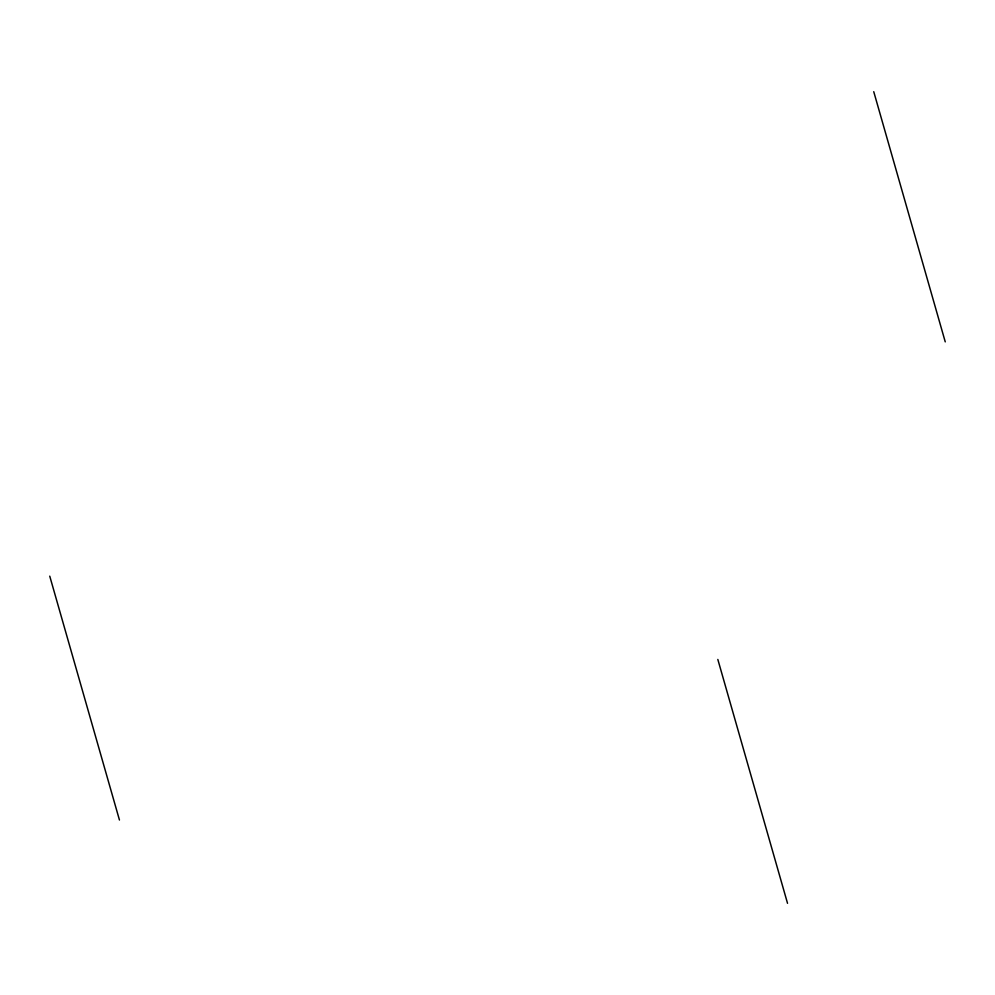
<?xml version="1.0" encoding="UTF-8"?>
<svg xmlns="http://www.w3.org/2000/svg" width="995" height="995" viewBox="0 0 995 995"><rect width="100%" height="100%" fill="white"/><g stroke="black" fill="none" stroke-linecap="round" stroke-linejoin="round"><path stroke-width="1.49" d="M873.747 91.689L945.25 341.87M717.83 659.449L787.53 903.311M49.75 576.155L119.45 820.017"/></g></svg>
